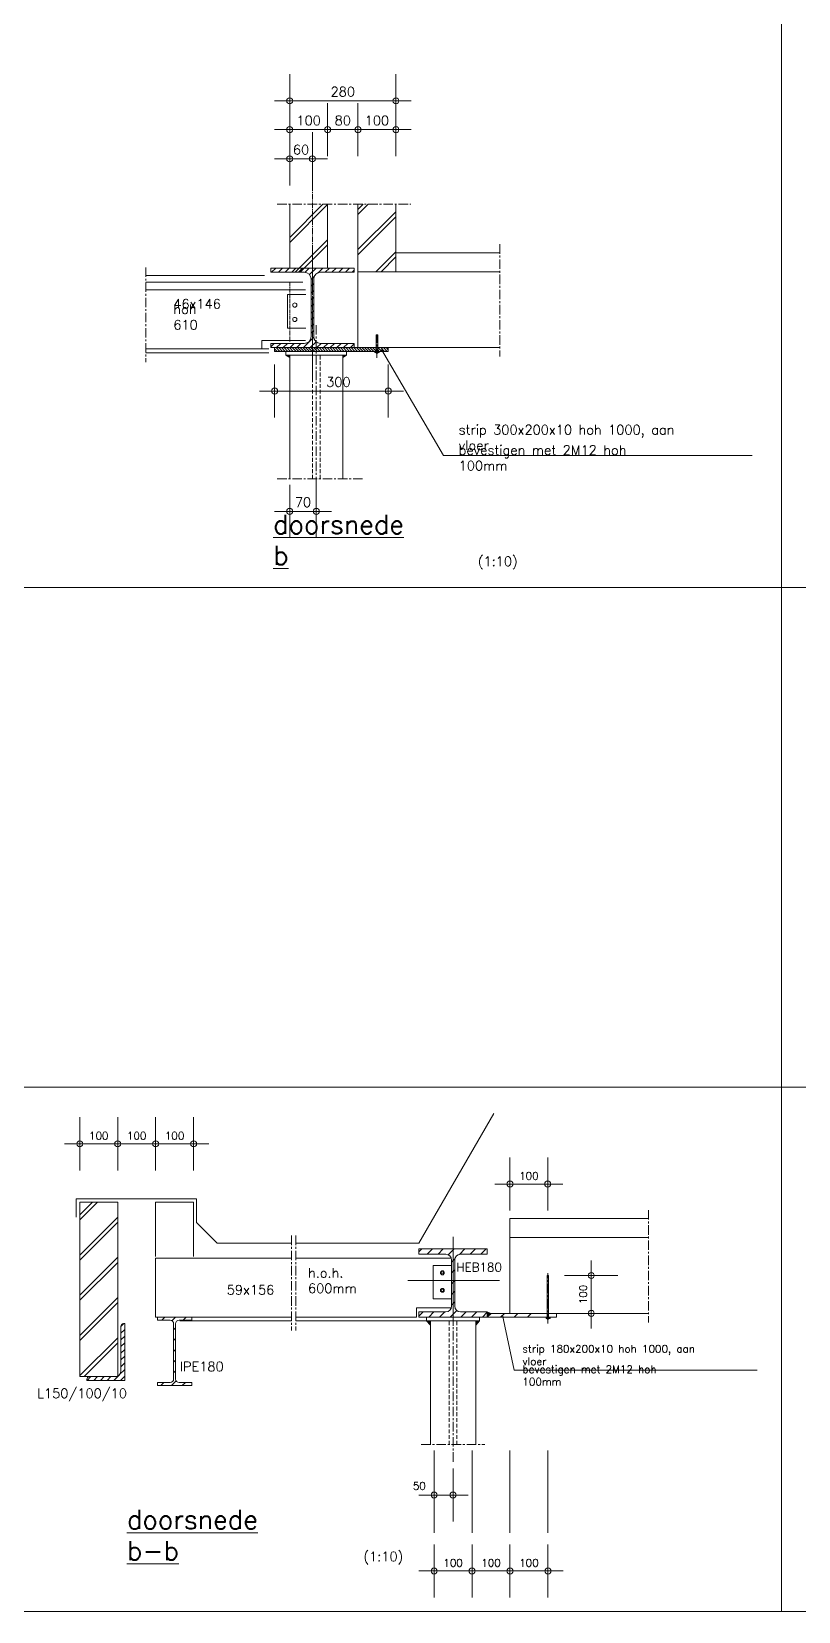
# Model space of a CAD drawing. Header units: millimetres. Extents: x -14163 to 55687, y -143 to 37302.
# Drawn here: x 33905 to 35927, y 28084 to 32252 of the extents above; entities that cross this region are included whole.
import ezdxf

# ---------------------------------------------------------------- set-up
doc = ezdxf.new("R2010")
doc.units = ezdxf.units.MM
for name, pattern in [('IMPORT-CENTER _3_', [1016, 635, -127, 127, -127]), ('IMPORT-CENTER2 _2_', [571.5, 381, -63.5, 63.5, -63.5]), ('IMPORT-DASHED _3_', [381, 254, -127]), ('IMPORT-HIDDEN2 _2_', [95.25, 63.5, -31.75])]:
    doc.linetypes.add(name, pattern=pattern)
for name, color, linetype, lineweight in [('ARCERING', 55, 'Continuous', 13), ('AS', 1, 'IMPORT-CENTER _3_', 13), ('doorbraakdetails_dwg', 8, 'Continuous', 13), ('MAATVOERING', 1, 'Continuous', 13), ('STAAL', 2, 'Continuous', 13), ('STEEL_OUTLINE', 2, 'Continuous', 13)]:
    doc.layers.add(name, color=color, linetype=linetype, lineweight=lineweight)
doc.styles.add('RomanS', font='romans__.ttf', dxfattribs={"height": 635})
doc.styles.add('RomanS_1', font='romans__.ttf', dxfattribs={"height": 1270})
doc.styles.add('RomanS_2', font='romans__.ttf', dxfattribs={"height": 508})
doc.styles.add('RomanS_4', font='romans__.ttf', dxfattribs={"height": 584.2})

# ---------------------------------------------------------------- blocks, each defined once
blk = doc.blocks.new('doorbraakdetails_dwg_DOT2035-5098676-Details Constructie')
at = {"color": 250, "lineweight": 13}
for p, q in [((0, 17.78), (0, -17.78)), ((-5.08, 0), (10.16, 0))]:
    blk.add_line(p, q, dxfattribs=at)
blk.add_circle((0, 0), 2.03, dxfattribs=at)
blk = doc.blocks.new('doorbraakdetails_dwg_MOERPLAT-5098692-Details Constructie')
at = {"layer": 'STAAL', "flags": 128}
blk.add_lwpolyline([(-60, 25), (-60, -25), (-25, -63), (25, -63), (60, -25), (60, 25), (25, 63), (-25, 63)], close=True, dxfattribs=at)
at = {"layer": 'STAAL'}
blk.add_circle((0, 0), 38.1, dxfattribs=at)
blk = doc.blocks.new('doorbraakdetails_dwg_HE180B-5098694-Details Constructie')
at = {"color": 1, "lineweight": 13}
for p, q in [((0, 586), (0, -606)), ((-457, 383), (-418, 422)), ((-346, 351), (-274, 422)), ((-202, 351), (-131, 422)), ((-65, 344), (13, 422)), ((-22, 244), (23, 289)), ((84, 350), (157, 422)), ((229, 351), (300, 422)), ((373, 351), (444, 422)), ((623, 0), (-606, 0)), ((-22, 101), (22, 144)), ((-22, -43), (22, 0)), ((-22, -187), (22, -144)), ((-457, -479), (-399, -421)), ((-327, -492), (-256, -421)), ((-183, -492), (-112, -421)), ((-39, -492), (49, -403)), ((-22, -331), (22, -287)), ((104, -492), (175, -421)), ((248, -492), (319, -421)), ((392, -492), (457, -426))]:
    blk.add_line(p, q, dxfattribs=at)
at = {"color": 2, "lineweight": 13}
for p, q in [((-22, 275), (-22, -345)), ((22, 275), (22, -345))]:
    blk.add_line(p, q, dxfattribs=at)
at = {"color": 2, "lineweight": 13, "flags": 128}
for points in [[(-98, 351), (-457, 351), (-457, 422), (457, 422), (457, 351), (98, 351)], [(98, -421), (457, -421), (457, -492), (-457, -492), (-457, -421), (-98, -421)]]:
    blk.add_lwpolyline(points, dxfattribs=at)
at = {"color": 2, "lineweight": 13}
for centre, start, end in [((-98, 275), 360, 90), ((98, 275), 90, 180), ((-98, -345), 270, 360), ((98, -345), 180, 270)]:
    blk.add_arc(centre, 76.2, start, end, dxfattribs=at)
blk = doc.blocks.new('doorbraakdetails_dwg_DOT2035-5098677-Details Constructie')
at = {"layer": 'MAATVOERING'}
for p, q in [((0, 17.78), (0, -17.78)), ((-5.08, 0), (10.16, 0))]:
    blk.add_line(p, q, dxfattribs=at)
blk.add_circle((0, 0), 2.03, dxfattribs=at)
blk = doc.blocks.new('doorbraakdetails_dwg_HOEK15010010-5098682-Details Constructie')
at = {"layer": 'ARCERING'}
h = blk.add_hatch(dxfattribs=at)
h.set_pattern_fill('FP_1', color=1, style=0, pattern_type=2)
h.set_pattern_definition([(45, (-20521.456, -29955.27), (-44.90128, 44.90128), [])])
h.paths.add_polyline_path([(-508, 0), (0, 0), (0, 762), (-13, 762), (-23, 761), (-32, 757), (-40, 751), (-46, 743), (-50, 734), (-51, 724), (-51, 127), (-53, 107), (-61, 89), (-73, 73), (-89, 61), (-107, 53), (-127, 51), (-470, 51), (-480, 50), (-489, 46), (-497, 40), (-503, 32), (-507, 23), (-508, 13)])
at = {"color": 2, "lineweight": 13}
for p, q in [((-51, 127), (-51, 724)), ((-470, 51), (-127, 51))]:
    blk.add_line(p, q, dxfattribs=at)
at = {"color": 2, "lineweight": 13, "flags": 128}
blk.add_lwpolyline([(-13, 762), (0, 762), (0, 0), (-508, 0), (-508, 13)], dxfattribs=at)
at = {"color": 2, "lineweight": 13}
for centre, radius, start, end in [((-13, 724), 38.1, 90, 180), ((-470, 13), 38.1, 90, 180), ((-127, 127), 76.2, 270, 0)]:
    blk.add_arc(centre, radius, start, end, dxfattribs=at)
blk = doc.blocks.new('doorbraakdetails_dwg_DOT2035-5098835-Details Constructie')
at = {"layer": 'MAATVOERING'}
for p, q in [((476643, 61875), (476643, 65431)), ((477151, 63653), (475627, 63653))]:
    blk.add_line(p, q, dxfattribs=at)
blk.add_circle((476643, 63653), 203, dxfattribs=at)
blk = doc.blocks.new('doorbraakdetails_dwg_DOT2035-5098836-Details Constructie')
at = {"layer": 'MAATVOERING'}
for p, q in [((479183, 65431), (479183, 61875)), ((478675, 63653), (480199, 63653))]:
    blk.add_line(p, q, dxfattribs=at)
blk.add_circle((479183, 63653), 203, dxfattribs=at)
blk = doc.blocks.new('doorbraakdetails_dwg_DOT2035-5098837-Details Constructie')
at = {"layer": 'MAATVOERING'}
for p, q in [((481723, 61875), (481723, 65431)), ((482231, 63653), (480707, 63653))]:
    blk.add_line(p, q, dxfattribs=at)
blk.add_circle((481723, 63653), 203, dxfattribs=at)
blk = doc.blocks.new('doorbraakdetails_dwg_DOT2035-5098838-Details Constructie')
at = {"layer": 'MAATVOERING'}
for p, q in [((484263, 65431), (484263, 61875)), ((483755, 63653), (485279, 63653))]:
    blk.add_line(p, q, dxfattribs=at)
blk.add_circle((484263, 63653), 203, dxfattribs=at)
blk = doc.blocks.new('doorbraakdetails_dwg_DOT2035-5098839-Details Constructie')
at = {"layer": 'MAATVOERING'}
for p, q in [((479183, 61875), (479183, 65431)), ((479691, 63653), (478167, 63653))]:
    blk.add_line(p, q, dxfattribs=at)
blk.add_circle((479183, 63653), 203, dxfattribs=at)
blk = doc.blocks.new('doorbraakdetails_dwg_DOT2035-5098840-Details Constructie')
at = {"layer": 'MAATVOERING'}
for p, q in [((481723, 65431), (481723, 61875)), ((481215, 63653), (482739, 63653))]:
    blk.add_line(p, q, dxfattribs=at)
blk.add_circle((481723, 63653), 203, dxfattribs=at)
blk = doc.blocks.new('doorbraakdetails_dwg__X272-5098695-Details Constructie')
at = {"layer": 'STEEL_OUTLINE'}
for p, q in [((293450, 211263), (293491, 211304)), ((293587, 211256), (293635, 211304)), ((293738, 211263), (293778, 211304)), ((293609, 211135), (293636, 211162)), ((293609, 210991), (293636, 211018)), ((293609, 210847), (293636, 210874)), ((293609, 210704), (293636, 210731)), ((293582, 210389), (293644, 210451)), ((293609, 210560), (293636, 210587)), ((293439, 210389), (293479, 210430)), ((293726, 210389), (293767, 210430))]:
    blk.add_line(p, q, dxfattribs=at)
blk = doc.blocks.new('doorbraakdetails_dwg_IPE180-5098696-Details Constructie')
at = {"layer": 'STEEL_OUTLINE'}
for p, q in [((-13, -86), (-13, -828)), ((13, -86), (13, -828))]:
    blk.add_line(p, q, dxfattribs=at)
at = {"layer": 'STEEL_OUTLINE', "flags": 128}
for points in [[(59, -41), (231, -41), (231, 0), (-231, 0), (-231, -41), (-59, -41)], [(-59, -874), (-231, -874), (-231, -914), (231, -914), (231, -874), (59, -874)]]:
    blk.add_lwpolyline(points, dxfattribs=at)
at = {"layer": 'STEEL_OUTLINE'}
for centre, start, end in [((-59, -86), 360, 90), ((59, -86), 90, 180), ((-59, -828), 270, 0), ((59, -828), 180, 270)]:
    blk.add_arc(centre, 45.7, start, end, dxfattribs=at)
blk.add_blockref('doorbraakdetails_dwg__X272-5098695-Details Constructie', (-293623, -211304))
blk = doc.blocks.new('doorbraakdetails_dwg-4168051-Details Constructie')
at = {"layer": 'ARCERING'}
h = blk.add_hatch(dxfattribs=at)
h.set_pattern_fill('FP_55', color=256, style=0, pattern_type=2)
h.set_pattern_definition([(225, (546345.23, 164590.68), (224.5064, -224.5064), [])])
h.paths.add_polyline_path([(489435, 117004), (495023, 117004), (495023, 117284), (492775, 117284), (492704, 117289), (492634, 117306), (492568, 117333), (492507, 117371), (492452, 117418), (492405, 117472), (492368, 117533), (492340, 117600), (492324, 117669), (492318, 117741), (492318, 121602), (492324, 121673), (492340, 121743), (492368, 121809), (492405, 121870), (492452, 121925), (492507, 121972), (492568, 122009), (492634, 122036), (492704, 122053), (492775, 122059), (495023, 122059), (495023, 122338), (489435, 122338), (489435, 122059), (491683, 122059), (491755, 122053), (491824, 122036), (491891, 122009), (491952, 121972), (492006, 121925), (492053, 121870), (492090, 121809), (492118, 121743), (492135, 121673), (492140, 121602), (492140, 117741), (492135, 117669), (492118, 117600), (492090, 117533), (492053, 117472), (492006, 117418), (491952, 117371), (491891, 117333), (491824, 117306), (491755, 117289), (491683, 117284), (489435, 117284)])
for points in [[(490705, 116351), (490705, 116496), (490451, 116496)], [(494261, 116351), (494515, 116496), (494261, 116496)]]:
    blk.add_hatch(color=8, dxfattribs=at).paths.add_polyline_path(points)
h = blk.add_hatch(dxfattribs=at)
h.set_pattern_fill('FP_83', color=256, style=0, pattern_type=2)
h.set_pattern_definition([(45, (386644.4, -21061.1), (-1347.038, 1347.038), []), (45, (387152.4, 9418.9), (-1347.04, 1347.04), [])])
h.paths.add_polyline_path([(476643, 48071), (479144, 48071), (479183, 48088), (479183, 59750), (476643, 59750), (476643, 52458)])
h = blk.add_hatch(dxfattribs=at)
h.set_pattern_fill('FP_82', color=256, style=0, pattern_type=2)
h.set_pattern_definition([(45, (452551.9, -32078.8), (-449.013, 449.013), [])])
h.paths.add_polyline_path([(505783, 52036), (506452, 52036), (506452, 52290), (503938, 52290), (503938, 52036)])
h.paths.add_polyline_path([(506554, 52036), (507291, 52036), (507291, 52290), (506554, 52290)])
at = {"layer": 'STAAL'}
for points in [[(503938, 52036), (504170, 52290), (503957, 52383), (503938, 52364)], [(500128, 51509), (500128, 51782), (499874, 51782)], [(503176, 51509), (503430, 51782), (503176, 51782)]]:
    blk.add_hatch(color=256, dxfattribs=at).paths.add_polyline_path(points)
at = {"color": 250, "lineweight": 13}
for p, q in [((491213, 133541), (497309, 133541)), ((491213, 131610), (492737, 131610)), ((493753, 131610), (494769, 131610)), ((495785, 131610), (497309, 131610)), ((490197, 129653), (489689, 129653)), ((490705, 129653), (492229, 129653)), ((492737, 129653), (493245, 129653)), ((490197, 114090), (496801, 114090)), ((491975, 106028), (491213, 106028))]:
    blk.add_line(p, q, dxfattribs=at)
at = {"color": 2, "lineweight": 13}
for p, q in [((492140, 121602), (492140, 117741)), ((492318, 117741), (492318, 121602)), ((476643, 59750), (479183, 59750)), ((481723, 55998), (490817, 55998)), ((481723, 52031), (490817, 52031)), ((479137, 48071), (476643, 48071)), ((479183, 48071), (479137, 48071))]:
    blk.add_line(p, q, dxfattribs=at)
at = {"color": 1, "lineweight": 13}
blk.add_line((483340, 51782), (490817, 51782), dxfattribs=at)
at = {"color": 2, "lineweight": 13, "flags": 128}
for points in [[(492775, 122059), (495023, 122059), (495023, 122338), (489435, 122338), (489435, 122059), (491683, 122059)], [(488836, 116914), (488836, 117470), (491762, 117470)], [(491683, 117284), (489435, 117284), (489435, 117004), (495023, 117004), (495023, 117284), (492775, 117284)], [(499202, 52036), (499202, 52672), (501530, 52672)]]:
    blk.add_lwpolyline(points, dxfattribs=at)
at = {"color": 250, "lineweight": 13, "flags": 128}
for points in [[(491778, 120555), (490553, 120555), (490553, 118305), (491778, 118305)], [(501544, 55505), (500319, 55505), (500319, 53255), (501544, 53255)]]:
    blk.add_lwpolyline(points, dxfattribs=at)
at = {"color": 1, "lineweight": 13, "flags": 128}
blk.add_lwpolyline([(481723, 56095), (481723, 59750), (484263, 59750), (484263, 56095)], dxfattribs=at)
at = {"color": 250, "lineweight": 13}
for centre in [(491048, 119853), (491048, 118891)]:
    blk.add_circle(centre, 142, dxfattribs=at)
at = {"color": 2, "lineweight": 13}
for centre, start, end in [((491683, 121602), 0, 90), ((492775, 121602), 90, 180), ((491683, 117741), 270, 0), ((492775, 117741), 180, 270)]:
    blk.add_arc(centre, 457, start, end, dxfattribs=at)
at = {"layer": 'ARCERING'}
for p, q in [((490705, 124386), (492928, 126609)), ((490705, 124049), (493245, 126589)), ((495277, 125926), (495959, 126609)), ((495277, 126264), (495622, 126609)), ((495277, 123570), (497817, 126110)), ((495277, 123232), (497817, 125772)), ((491098, 122084), (493245, 124232)), ((491435, 122084), (493245, 123894)), ((496486, 122084), (497817, 123416)), ((496823, 122084), (497817, 123078)), ((481068, 121826), (489019, 121826)), ((489869, 116750), (489689, 116930)), ((489690, 116750), (489689, 116751)), ((490049, 116750), (489795, 117004)), ((490229, 116750), (489975, 117004)), ((490408, 116750), (490154, 117004)), ((490588, 116750), (490334, 117004)), ((490451, 116496), (490705, 116351)), ((490767, 116750), (490513, 117004)), ((490947, 116750), (490693, 117004)), ((491127, 116750), (490873, 117004)), ((491306, 116750), (491052, 117004)), ((491486, 116750), (491232, 117004)), ((491665, 116750), (491411, 117004)), ((491845, 116750), (491591, 117004)), ((492025, 116750), (491771, 117004)), ((492204, 116750), (491950, 117004)), ((492743, 116750), (492489, 117004)), ((492923, 116750), (492669, 117004)), ((493102, 116750), (492848, 117004)), ((493282, 116750), (493028, 117004)), ((493461, 116750), (493207, 117004)), ((493641, 116750), (493387, 117004)), ((493821, 116750), (493567, 117004)), ((494000, 116750), (493746, 117004)), ((494180, 116750), (493926, 117004)), ((494359, 116750), (494105, 117004)), ((494515, 116496), (494261, 116351)), ((494539, 116750), (494285, 117004)), ((494719, 116750), (494465, 117004)), ((494898, 116750), (494644, 117004)), ((495078, 116750), (494824, 117004)), ((495257, 116750), (495003, 117004)), ((495437, 116750), (495183, 117004)), ((495617, 116750), (495363, 117004)), ((495796, 116750), (495542, 117004)), ((495976, 116750), (495722, 117004)), ((496156, 116750), (495902, 117004)), ((496335, 116750), (496081, 117004)), ((496874, 116750), (496620, 117004)), ((497054, 116750), (496800, 117004)), ((497233, 116750), (496979, 117004)), ((497309, 116854), (497159, 117004))]:
    blk.add_line(p, q, dxfattribs=at)
at = {"layer": 'ARCERING', "linetype": 'IMPORT-HIDDEN2 _2_'}
blk.add_line((490705, 121350), (490705, 117415), dxfattribs=at)
at = {"layer": 'ARCERING', "flags": 128}
for points in [[(492384, 116750), (492229, 116905), (492130, 117004)], [(492563, 116750), (492483, 116830), (492309, 117004)], [(496515, 116750), (496496, 116769), (496261, 117004)], [(496694, 116750), (496598, 116847), (496547, 116897), (496496, 116948), (496440, 117004)], [(490817, 56989), (485843, 56989), (484464, 58392), (484464, 59966), (476407, 59966), (476407, 58749)]]:
    blk.add_lwpolyline(points, dxfattribs=at)
at = {"layer": 'AS', "linetype": 'IMPORT-CENTER2 _2_'}
blk.add_line((492229, 127875), (492229, 114845), dxfattribs=at)
at = {"layer": 'AS'}
for p, q in [((489868, 126609), (498821, 126609)), ((504776, 123928), (504776, 116404)), ((492229, 115458), (492229, 123826)), ((481068, 122382), (481068, 116023)), ((492483, 107717), (492483, 118533)), ((496547, 116319), (496547, 117867)), ((489868, 108216), (495667, 108216)), ((514732, 59214), (514732, 51690)), ((490817, 57503), (490817, 51145)), ((491113, 57503), (491113, 51145)), ((507994, 51605), (507994, 54982)), ((501652, 42350), (501652, 51782)), ((499518, 43502), (503785, 43502))]:
    blk.add_line(p, q, dxfattribs=at)
at = {"layer": 'MAATVOERING'}
for p, q in [((523654, 32321), (523654, 223774)), ((445488, 100924), (601821, 100924)), ((523654, 67320), (523654, 69319)), ((445488, 67450), (601821, 67450)), ((477151, 63653), (478675, 63653)), ((479691, 63653), (481215, 63653)), ((482231, 63653), (483755, 63653)), ((505970, 60958), (507486, 60958)), ((510904, 52798), (510904, 54321)), ((499874, 40119), (499366, 40119)), ((500382, 40119), (501652, 40119)), ((502160, 40119), (502668, 40119)), ((500890, 35031), (502414, 35031)), ((503430, 35031), (504954, 35031)), ((505970, 35031), (507494, 35031))]:
    blk.add_line(p, q, dxfattribs=at)
at = {"layer": 'MAATVOERING', "color": 2}
for p, q in [((476643, 48071), (476643, 59750)), ((479183, 48090), (479183, 59750)), ((481723, 52031), (481723, 55998)), ((479183, 48071), (479183, 48090))]:
    blk.add_line(p, q, dxfattribs=at)
at = {"layer": 'MAATVOERING', "flags": 128}
blk.add_lwpolyline([(716342, 180977), (716342, 223774), (367854, 223774), (367854, 32321), (716342, 32321), (716342, 138181)], close=True, dxfattribs=at)
for points in [[(521678, 109785), (501016, 109785), (496854, 116879)], [(522012, 48490), (505752, 48490), (504968, 52165)]]:
    blk.add_lwpolyline(points, dxfattribs=at)
at = {"layer": 'STAAL'}
for p, q in [((490705, 122338), (490705, 126609)), ((493245, 122338), (493245, 126609)), ((497817, 122084), (497817, 126609)), ((495277, 122084), (504776, 122084)), ((491762, 120877), (481068, 120877)), ((488836, 116914), (481068, 116914)), ((490705, 108216), (490705, 116496)), ((494261, 108216), (494261, 116496)), ((501522, 55998), (491113, 55998)), ((499202, 52036), (491113, 52036)), ((503430, 51782), (503430, 52036)), ((503938, 52392), (504170, 52290)), ((500128, 43502), (500128, 51782)), ((503176, 43502), (503176, 51782))]:
    blk.add_line(p, q, dxfattribs=at)
at = {"layer": 'STAAL', "color": 1}
for p, q in [((497817, 123354), (504776, 123354)), ((491592, 121385), (481068, 121385)), ((489305, 116660), (481068, 116660)), ((489305, 116914), (488836, 116914)), ((505462, 57370), (514732, 57370)), ((508581, 52290), (514732, 52290)), ((500128, 51782), (491113, 51782))]:
    blk.add_line(p, q, dxfattribs=at)
at = {"layer": 'STAAL', "linetype": 'IMPORT-DASHED _3_'}
for p, q in [((492229, 108216), (492229, 116496)), ((492737, 108216), (492737, 116496)), ((501398, 43502), (501398, 51782)), ((501906, 43502), (501906, 51782))]:
    blk.add_line(p, q, dxfattribs=at)
at = {"layer": 'STAAL', "color": 55}
for p, q in [((500382, 37595), (500382, 43110)), ((502922, 37595), (502922, 43110)), ((505462, 37595), (505462, 43110)), ((508002, 37595), (508002, 43110))]:
    blk.add_line(p, q, dxfattribs=at)
at = {"layer": 'STAAL', "flags": 128}
for points in [[(495277, 126609), (495277, 117004), (504776, 117004)], [(489689, 117004), (489689, 116750), (497309, 116750), (497309, 117004)], [(494769, 117004), (489689, 117004), (495277, 117004)], [(490451, 116750), (490451, 116496), (494515, 116496), (494515, 116750)], [(499874, 52036), (499874, 51782), (500128, 51509)], [(503938, 52290), (503938, 52036), (508581, 52036), (508581, 52290), (504170, 52290), (503938, 52036)], [(499874, 51782), (503430, 51782), (503176, 51509)]]:
    blk.add_lwpolyline(points, dxfattribs=at)
for points in [[(496598, 117867), (496496, 117867), (496496, 116623), (496598, 116623)], [(496688, 116724), (496688, 116673), (496408, 116673), (496408, 116724)], [(507943, 54829), (507943, 51908), (508045, 51908), (508045, 54829)], [(508160, 52010), (508160, 51959), (507880, 51959), (507880, 52010)]]:
    blk.add_lwpolyline(points, close=True, dxfattribs=at)
at = {"layer": 'STAAL', "color": 55, "flags": 128}
blk.add_lwpolyline([(491113, 56989), (499366, 56989), (504383, 65679)], dxfattribs=at)
at = {"layer": 'STAAL', "color": 1, "flags": 128}
blk.add_lwpolyline([(505462, 52290), (505462, 58640), (514732, 58640)], dxfattribs=at)
at = {"xscale": 100, "yscale": 100, "zscale": 100}
for name, p, rotation in [('doorbraakdetails_dwg_DOT2035-5098676-Details Constructie', (490705, 133541), 180), ('doorbraakdetails_dwg_DOT2035-5098676-Details Constructie', (490705, 131610), 180), ('doorbraakdetails_dwg_DOT2035-5098676-Details Constructie', (493245, 131610), 180), ('doorbraakdetails_dwg_DOT2035-5098676-Details Constructie', (495277, 131610), 180), ('doorbraakdetails_dwg_DOT2035-5098676-Details Constructie', (492229, 129653), 180), ('doorbraakdetails_dwg_DOT2035-5098676-Details Constructie', (489689, 114090), 180), ('doorbraakdetails_dwg_DOT2035-5098676-Details Constructie', (490705, 106028), 180), ('doorbraakdetails_dwg_DOT2035-5098677-Details Constructie', (505462, 60958), 180), ('doorbraakdetails_dwg_DOT2035-5098677-Details Constructie', (510904, 54829), 90), ('doorbraakdetails_dwg_DOT2035-5098677-Details Constructie', (510904, 52290), 270), ('doorbraakdetails_dwg_DOT2035-5098677-Details Constructie', (501652, 40119), 180), ('doorbraakdetails_dwg_DOT2035-5098677-Details Constructie', (500382, 35031), 180), ('doorbraakdetails_dwg_DOT2035-5098677-Details Constructie', (502922, 35031), 180), ('doorbraakdetails_dwg_DOT2035-5098677-Details Constructie', (505462, 35031), 180)]:
    blk.add_blockref(name, p, dxfattribs=dict(at, rotation=rotation))
for name, p, xscale, yscale, zscale in [('doorbraakdetails_dwg_DOT2035-5098676-Details Constructie', (497817, 133541), 100, 100, 100), ('doorbraakdetails_dwg_DOT2035-5098676-Details Constructie', (493245, 131610), 100, 100, 100), ('doorbraakdetails_dwg_DOT2035-5098676-Details Constructie', (495277, 131610), 100, 100, 100), ('doorbraakdetails_dwg_DOT2035-5098676-Details Constructie', (497817, 131610), 100, 100, 100), ('doorbraakdetails_dwg_DOT2035-5098676-Details Constructie', (490705, 129653), 100, 100, 100), ('doorbraakdetails_dwg_DOT2035-5098676-Details Constructie', (497309, 114090), 100, 100, 100), ('doorbraakdetails_dwg_DOT2035-5098676-Details Constructie', (492483, 106028), 100, 100, 100), ('doorbraakdetails_dwg_DOT2035-5098677-Details Constructie', (507994, 60958), 100, 100, 100), ('doorbraakdetails_dwg_HE180B-5098694-Details Constructie', (501652, 54496), 5, 5, 5), ('doorbraakdetails_dwg_MOERPLAT-5098692-Details Constructie', (500937, 55010), 2, 2, 2), ('doorbraakdetails_dwg_MOERPLAT-5098692-Details Constructie', (500937, 53840), 2, 2, 2), ('doorbraakdetails_dwg_IPE180-5098696-Details Constructie', (482993, 52031), 5, 5, 5), ('doorbraakdetails_dwg_HOEK15010010-5098682-Details Constructie', (479652, 47796), 5, 5, 5), ('doorbraakdetails_dwg_DOT2035-5098677-Details Constructie', (500382, 40119), 100, 100, 100), ('doorbraakdetails_dwg_DOT2035-5098677-Details Constructie', (502922, 35031), 100, 100, 100), ('doorbraakdetails_dwg_DOT2035-5098677-Details Constructie', (505462, 35031), 100, 100, 100), ('doorbraakdetails_dwg_DOT2035-5098677-Details Constructie', (508002, 35031), 100, 100, 100)]:
    blk.add_blockref(name, p, dxfattribs=dict(xscale=xscale, yscale=yscale, zscale=zscale))
for name in ['doorbraakdetails_dwg_DOT2035-5098835-Details Constructie', 'doorbraakdetails_dwg_DOT2035-5098839-Details Constructie', 'doorbraakdetails_dwg_DOT2035-5098836-Details Constructie', 'doorbraakdetails_dwg_DOT2035-5098837-Details Constructie', 'doorbraakdetails_dwg_DOT2035-5098840-Details Constructie', 'doorbraakdetails_dwg_DOT2035-5098838-Details Constructie']:
    blk.add_blockref(name, (0, 0))
at = {"color": 2, "lineweight": 13, "char_height": 635, "attachment_point": 2, "line_spacing_factor": 0.983083, "style": 'RomanS'}
for s, insert, width in [('280', (494261, 134472), 2203.84), ('100', (491975, 132541), 2203.84), ('80', (494261, 132541), 1469.23), ('100', (496547, 132541), 2203.84), ('60', (491467, 130584), 1469.23), ('300', (493966, 115020), 2203.84), ('70', (491594, 106959), 1469.23)]:
    blk.add_mtext(s, dxfattribs=dict(at, insert=insert, width=width))
at = {"layer": 'MAATVOERING', "color": 2, "line_spacing_factor": 0.983083}
for s, insert, char_height, width, attachment_point, style in [('46x146', (482911, 120251), 635, 4299.42, 1, 'RomanS'), ('hoh\\P610', (482911, 119894), 635, 2203.84, 1, 'RomanS'), ('strip 300x200x10 hoh 1000, aan\\Pvloer', (502027, 111820), 635, 20329.45, 1, 'RomanS'), ('bevestigen met 2M12 hoh\\P100mm', (502027, 110453), 635, 15805.78, 1, 'RomanS'), ('(1:10)', (503311, 102999), 635, 3618.94, 1, 'RomanS'), ('100', (477913, 64449), 508, 1763.82, 2, 'RomanS_2'), ('100', (480453, 64449), 508, 1763.82, 2, 'RomanS_2'), ('100', (482993, 64449), 508, 1763.82, 2, 'RomanS_2'), ('100', (506728, 61754), 508, 1763.82, 2, 'RomanS_2'), ('h.o.h.\\P600mm', (491933, 55328), 635, 4399.95, 1, 'RomanS'), ('HEB180', (501868, 55674), 584.2, 4298.04, 1, 'RomanS_4'), ('59x156', (486488, 54187), 635, 4299.42, 1, 'RomanS'), ('strip 180x200x10 hoh 1000, aan\\Pvloer', (506295, 50168), 508, 16270.44, 1, 'RomanS_2'), ('IPE180', (483340, 49044), 635, 3982.38, 1, 'RomanS'), ('bevestigen met 2M12 hoh\\P100mm', (506295, 48801), 508, 12649.97, 1, 'RomanS_2'), ('L150/100/10', (473784, 47252), 635, 8096.21, 1, 'RomanS'), ('50', (499388, 40984), 508, 1175.88, 2, 'RomanS_2'), ('(1:10)', (495646, 36315), 635, 3618.94, 1, 'RomanS'), ('100', (501652, 35827), 508, 1763.82, 2, 'RomanS_2'), ('100', (504192, 35827), 508, 1763.82, 2, 'RomanS_2'), ('100', (506732, 35827), 508, 1763.82, 2, 'RomanS_2')]:
    blk.add_mtext(s, dxfattribs=dict(at, insert=insert, char_height=char_height, width=width, attachment_point=attachment_point, style=style))
at = {"layer": 'MAATVOERING', "color": 6, "char_height": 1270, "width": 11898.77, "attachment_point": 1, "line_spacing_factor": 0.983083, "style": 'RomanS_1'}
for s, insert in [('\\Ldoorsnede\\Pb', (489593, 105801)), ('\\Ldoorsnede\\Pb-b', (479803, 39117))]:
    blk.add_mtext(s, dxfattribs=dict(at, insert=insert))
at = {"layer": 'MAATVOERING', "color": 2, "insert": (510109, 53560), "char_height": 508, "width": 1763.82, "attachment_point": 2, "rotation": 90, "line_spacing_factor": 0.983083, "style": 'RomanS_2'}
blk.add_mtext('100', dxfattribs=at)

msp = doc.modelspace()

# ---------------------------------------------------------------- block references
at = {"layer": 'doorbraakdetails_dwg', "color": 2, "xscale": 0.039370078740157, "yscale": 0.039370078740157, "zscale": 0.039370078740157}
msp.add_blockref('doorbraakdetails_dwg-4168051-Details Constructie', (15266.4, 26811.9), dxfattribs=at)

doc.saveas('drawing.dxf')
